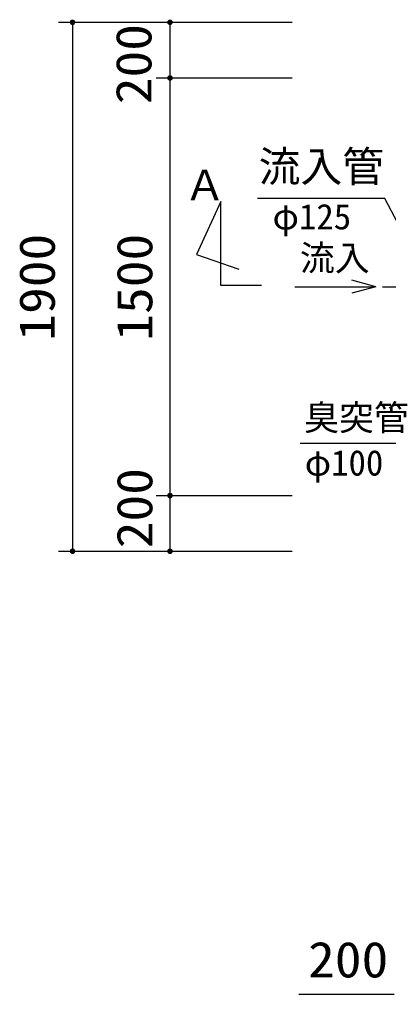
# Model space of a CAD drawing. Units: millimetres, scale not verified. Extents: x -14850 to 14850, y -10500 to 10500.
# Drawn here: x -11609 to -10284, y -1422 to 2080 of the extents above; entities that cross this region are included whole.
import ezdxf
from ezdxf.enums import TextEntityAlignment as Align

# ---------------------------------------------------------------- set-up
doc = ezdxf.new("R2010")
doc.units = ezdxf.units.MM
doc.header["$LTSCALE"] = 50
doc.linetypes.add('CHAIN1', pattern=[8, 5, -1, 1, -1])
for name, color, linetype, lineweight in [('0-0_空気管', 3, 'Continuous', 25), ('0-1_機器', 3, 'Continuous', 25), ('0-4_製作', 5, 'Continuous', 25)]:
    doc.layers.add(name, color=color, linetype=linetype, lineweight=lineweight)
doc.styles.add('ＭＳ ゴシック', font='')
doc.styles.get('ＭＳ ゴシック').set_extended_font_data('MS Gothic')

msp = doc.modelspace()

# ---------------------------------------------------------------- linework, layer by layer
at = {"layer": '0-0_空気管'}
for p, q in [((-10297.33, 1438.01), (-10754.85, 1438.01)), ((-10131.21, 1120.42), (-10297.33, 1438.01)), ((-10191.63, 557.58), (-10601.74, 557.58))]:
    msp.add_line(p, q, dxfattribs=at)
at = {"layer": '0-0_空気管', "color": 4}
for p, q in [((-10329.27, 1120.42), (-10416.21, 1143.72)), ((-10620.98, 1120.42), (-10335.51, 1120.42)), ((-10329.27, 1120.42), (-10416.21, 1097.13))]:
    msp.add_line(p, q, dxfattribs=at)
at = {"layer": '0-0_空気管', "linetype": 'CHAIN1'}
msp.add_line((-10305.32, 1120.42), (-6756.54, 1120.42), dxfattribs=at)
at = {"layer": '0-1_機器'}
msp.add_lwpolyline([(-10740.16, 1124.93), (-10886.53, 1124.93), (-10886.53, 1426.43), (-10973.04, 1236.09), (-10821.64, 1184.19)], dxfattribs=at)
at = {"layer": '0-4_製作', "color": 2}
for p, q in [((-11468.79, 2070.42), (-10630.62, 2070.42)), ((-11418.79, 2070.42), (-11418.79, 170.42)), ((-11068.79, 2070.42), (-11068.79, 1870.42)), ((-11118.79, 1870.42), (-10630.62, 1870.42)), ((-11068.79, 1870.42), (-11068.79, 370.42)), ((-11118.79, 370.42), (-10630.62, 370.42)), ((-11068.79, 370.42), (-11068.79, 170.42)), ((-11468.79, 170.42), (-10630.62, 170.42)), ((-10263.44, -1421.8), (-10606.55, -1421.8))]:
    msp.add_line(p, q, dxfattribs=at)
at = {"layer": '0-4_製作'}
for points in [[(-11427.84, 2074.68), (-11428.79, 2070.42), (-11428.3, 2073.51)], [(-11427.84, 2074.68), (-11418.79, 2070.42), (-11428.79, 2070.42)], [(-11428.3, 2073.51), (-11428.79, 2070.42), (-11428.77, 2071.05)], [(-11418.79, 2070.42), (-11428.72, 2069.17), (-11428.79, 2070.42)], [(-11428.3, 2073.51), (-11428.77, 2071.05), (-11428.62, 2072.3)], [(-11418.79, 2070.42), (-11428.48, 2067.94), (-11428.72, 2069.17)], [(-11418.79, 2070.42), (-11428.09, 2066.74), (-11428.48, 2067.94)], [(-11418.79, 2070.42), (-11427.56, 2065.61), (-11428.09, 2066.74)], [(-11427.24, 2075.78), (-11418.79, 2070.42), (-11427.84, 2074.68)], [(-11418.79, 2070.42), (-11426.88, 2064.55), (-11427.56, 2065.61)], [(-11426.5, 2076.8), (-11418.79, 2070.42), (-11427.24, 2075.78)], [(-11418.79, 2070.42), (-11426.08, 2063.58), (-11426.88, 2064.55)], [(-11425.64, 2077.71), (-11418.79, 2070.42), (-11426.5, 2076.8)], [(-11418.79, 2070.42), (-11425.17, 2062.72), (-11426.08, 2063.58)], [(-11424.67, 2078.51), (-11418.79, 2070.42), (-11425.64, 2077.71)], [(-11418.79, 2070.42), (-11424.15, 2061.98), (-11425.17, 2062.72)], [(-11423.61, 2079.19), (-11418.79, 2070.42), (-11424.67, 2078.51)], [(-11418.79, 2070.42), (-11423.05, 2061.38), (-11424.15, 2061.98)], [(-11422.48, 2079.72), (-11418.79, 2070.42), (-11423.61, 2079.19)], [(-11418.79, 2070.42), (-11421.88, 2060.91), (-11423.05, 2061.38)], [(-11421.28, 2080.11), (-11418.79, 2070.42), (-11422.48, 2079.72)], [(-11418.79, 2070.42), (-11420.67, 2060.6), (-11421.88, 2060.91)], [(-11420.05, 2080.35), (-11418.79, 2070.42), (-11421.28, 2080.11)], [(-11418.79, 2070.42), (-11419.42, 2060.44), (-11420.67, 2060.6)], [(-11418.79, 2080.42), (-11418.79, 2070.42), (-11420.05, 2080.35)], [(-11418.79, 2060.42), (-11419.42, 2060.44), (-11418.79, 2070.42)], [(-11418.17, 2080.4), (-11418.79, 2070.42), (-11418.79, 2080.42)], [(-11416.92, 2080.25), (-11418.79, 2070.42), (-11418.17, 2080.4)], [(-11416.92, 2080.25), (-11408.79, 2070.42), (-11418.79, 2070.42)], [(-11408.79, 2070.42), (-11418.79, 2060.42), (-11418.79, 2070.42)], [(-11408.79, 2070.42), (-11417.54, 2060.5), (-11418.79, 2060.42)], [(-11408.79, 2070.42), (-11416.31, 2060.74), (-11417.54, 2060.5)], [(-11415.7, 2079.93), (-11408.79, 2070.42), (-11416.92, 2080.25)], [(-11408.79, 2070.42), (-11415.11, 2061.13), (-11416.31, 2060.74)], [(-11414.54, 2079.47), (-11408.79, 2070.42), (-11415.7, 2079.93)], [(-11408.79, 2070.42), (-11413.98, 2061.66), (-11415.11, 2061.13)], [(-11413.44, 2078.87), (-11408.79, 2070.42), (-11414.54, 2079.47)], [(-11408.79, 2070.42), (-11412.92, 2062.33), (-11413.98, 2061.66)], [(-11412.42, 2078.13), (-11408.79, 2070.42), (-11413.44, 2078.87)], [(-11408.79, 2070.42), (-11411.95, 2063.13), (-11412.92, 2062.33)], [(-11411.5, 2077.27), (-11408.79, 2070.42), (-11412.42, 2078.13)], [(-11408.79, 2070.42), (-11411.09, 2064.05), (-11411.95, 2063.13)], [(-11410.7, 2076.3), (-11408.79, 2070.42), (-11411.5, 2077.27)], [(-11408.79, 2070.42), (-11410.35, 2065.07), (-11411.09, 2064.05)], [(-11410.03, 2075.24), (-11408.79, 2070.42), (-11410.7, 2076.3)], [(-11408.79, 2070.42), (-11409.75, 2066.17), (-11410.35, 2065.07)], [(-11409.5, 2074.11), (-11408.79, 2070.42), (-11410.03, 2075.24)], [(-11408.79, 2070.42), (-11409.28, 2067.33), (-11409.75, 2066.17)], [(-11409.11, 2072.91), (-11408.79, 2070.42), (-11409.5, 2074.11)], [(-11408.81, 2069.8), (-11409.28, 2067.33), (-11408.79, 2070.42)], [(-11408.81, 2069.8), (-11408.97, 2068.55), (-11409.28, 2067.33)], [(-11408.87, 2071.68), (-11408.79, 2070.42), (-11409.11, 2072.91)], [(-11077.84, 2074.68), (-11078.79, 2070.42), (-11078.3, 2073.51)], [(-11077.84, 2074.68), (-11068.79, 2070.42), (-11078.79, 2070.42)], [(-11078.3, 2073.51), (-11078.79, 2070.42), (-11078.77, 2071.05)], [(-11068.79, 2070.42), (-11078.72, 2069.17), (-11078.79, 2070.42)], [(-11078.3, 2073.51), (-11078.77, 2071.05), (-11078.62, 2072.3)], [(-11068.79, 2070.42), (-11078.48, 2067.94), (-11078.72, 2069.17)], [(-11068.79, 2070.42), (-11078.09, 2066.74), (-11078.48, 2067.94)], [(-11068.79, 2070.42), (-11077.56, 2065.61), (-11078.09, 2066.74)], [(-11077.24, 2075.78), (-11068.79, 2070.42), (-11077.84, 2074.68)], [(-11068.79, 2070.42), (-11076.88, 2064.55), (-11077.56, 2065.61)], [(-11076.5, 2076.8), (-11068.79, 2070.42), (-11077.24, 2075.78)], [(-11068.79, 2070.42), (-11076.08, 2063.58), (-11076.88, 2064.55)], [(-11075.64, 2077.71), (-11068.79, 2070.42), (-11076.5, 2076.8)], [(-11068.79, 2070.42), (-11075.17, 2062.72), (-11076.08, 2063.58)], [(-11074.67, 2078.51), (-11068.79, 2070.42), (-11075.64, 2077.71)], [(-11068.79, 2070.42), (-11074.15, 2061.98), (-11075.17, 2062.72)], [(-11073.61, 2079.19), (-11068.79, 2070.42), (-11074.67, 2078.51)], [(-11068.79, 2070.42), (-11073.05, 2061.38), (-11074.15, 2061.98)], [(-11072.48, 2079.72), (-11068.79, 2070.42), (-11073.61, 2079.19)], [(-11068.79, 2070.42), (-11071.88, 2060.91), (-11073.05, 2061.38)], [(-11071.28, 2080.11), (-11068.79, 2070.42), (-11072.48, 2079.72)], [(-11068.79, 2070.42), (-11070.67, 2060.6), (-11071.88, 2060.91)], [(-11070.05, 2080.35), (-11068.79, 2070.42), (-11071.28, 2080.11)], [(-11068.79, 2070.42), (-11069.42, 2060.44), (-11070.67, 2060.6)], [(-11068.79, 2080.42), (-11068.79, 2070.42), (-11070.05, 2080.35)], [(-11068.79, 2060.42), (-11069.42, 2060.44), (-11068.79, 2070.42)], [(-11068.17, 2080.4), (-11068.79, 2070.42), (-11068.79, 2080.42)], [(-11066.92, 2080.25), (-11068.79, 2070.42), (-11068.17, 2080.4)], [(-11066.92, 2080.25), (-11058.79, 2070.42), (-11068.79, 2070.42)], [(-11058.79, 2070.42), (-11068.79, 2060.42), (-11068.79, 2070.42)], [(-11058.79, 2070.42), (-11067.54, 2060.5), (-11068.79, 2060.42)], [(-11058.79, 2070.42), (-11066.31, 2060.74), (-11067.54, 2060.5)], [(-11065.7, 2079.93), (-11058.79, 2070.42), (-11066.92, 2080.25)], [(-11058.79, 2070.42), (-11065.11, 2061.13), (-11066.31, 2060.74)], [(-11064.54, 2079.47), (-11058.79, 2070.42), (-11065.7, 2079.93)], [(-11058.79, 2070.42), (-11063.98, 2061.66), (-11065.11, 2061.13)], [(-11063.44, 2078.87), (-11058.79, 2070.42), (-11064.54, 2079.47)], [(-11058.79, 2070.42), (-11062.92, 2062.33), (-11063.98, 2061.66)], [(-11062.42, 2078.13), (-11058.79, 2070.42), (-11063.44, 2078.87)], [(-11058.79, 2070.42), (-11061.95, 2063.13), (-11062.92, 2062.33)], [(-11061.5, 2077.27), (-11058.79, 2070.42), (-11062.42, 2078.13)], [(-11058.79, 2070.42), (-11061.09, 2064.05), (-11061.95, 2063.13)], [(-11060.7, 2076.3), (-11058.79, 2070.42), (-11061.5, 2077.27)], [(-11058.79, 2070.42), (-11060.35, 2065.07), (-11061.09, 2064.05)], [(-11060.03, 2075.24), (-11058.79, 2070.42), (-11060.7, 2076.3)], [(-11058.79, 2070.42), (-11059.75, 2066.17), (-11060.35, 2065.07)], [(-11059.5, 2074.11), (-11058.79, 2070.42), (-11060.03, 2075.24)], [(-11058.79, 2070.42), (-11059.28, 2067.33), (-11059.75, 2066.17)], [(-11059.11, 2072.91), (-11058.79, 2070.42), (-11059.5, 2074.11)], [(-11058.81, 2069.8), (-11059.28, 2067.33), (-11058.79, 2070.42)], [(-11058.81, 2069.8), (-11058.97, 2068.55), (-11059.28, 2067.33)], [(-11058.87, 2071.68), (-11058.79, 2070.42), (-11059.11, 2072.91)], [(-11077.84, 1874.68), (-11078.79, 1870.42), (-11078.3, 1873.51)], [(-11077.84, 1874.68), (-11068.79, 1870.42), (-11078.79, 1870.42)], [(-11078.3, 1873.51), (-11078.79, 1870.42), (-11078.77, 1871.05)], [(-11068.79, 1870.42), (-11078.72, 1869.17), (-11078.79, 1870.42)], [(-11078.3, 1873.51), (-11078.77, 1871.05), (-11078.62, 1872.3)], [(-11068.79, 1870.42), (-11078.48, 1867.94), (-11078.72, 1869.17)], [(-11068.79, 1870.42), (-11078.09, 1866.74), (-11078.48, 1867.94)], [(-11068.79, 1870.42), (-11077.56, 1865.61), (-11078.09, 1866.74)], [(-11077.24, 1875.78), (-11068.79, 1870.42), (-11077.84, 1874.68)], [(-11068.79, 1870.42), (-11076.88, 1864.55), (-11077.56, 1865.61)], [(-11076.5, 1876.8), (-11068.79, 1870.42), (-11077.24, 1875.78)], [(-11068.79, 1870.42), (-11076.08, 1863.58), (-11076.88, 1864.55)], [(-11075.64, 1877.71), (-11068.79, 1870.42), (-11076.5, 1876.8)], [(-11068.79, 1870.42), (-11075.17, 1862.72), (-11076.08, 1863.58)], [(-11074.67, 1878.51), (-11068.79, 1870.42), (-11075.64, 1877.71)], [(-11068.79, 1870.42), (-11074.15, 1861.98), (-11075.17, 1862.72)], [(-11073.61, 1879.19), (-11068.79, 1870.42), (-11074.67, 1878.51)], [(-11068.79, 1870.42), (-11073.05, 1861.38), (-11074.15, 1861.98)], [(-11072.48, 1879.72), (-11068.79, 1870.42), (-11073.61, 1879.19)], [(-11068.79, 1870.42), (-11071.88, 1860.91), (-11073.05, 1861.38)], [(-11071.28, 1880.11), (-11068.79, 1870.42), (-11072.48, 1879.72)], [(-11068.79, 1870.42), (-11070.67, 1860.6), (-11071.88, 1860.91)], [(-11070.05, 1880.34), (-11068.79, 1870.42), (-11071.28, 1880.11)], [(-11068.79, 1870.42), (-11069.42, 1860.44), (-11070.67, 1860.6)], [(-11068.79, 1880.42), (-11068.79, 1870.42), (-11070.05, 1880.34)], [(-11068.79, 1860.42), (-11069.42, 1860.44), (-11068.79, 1870.42)], [(-11068.17, 1880.4), (-11068.79, 1870.42), (-11068.79, 1880.42)], [(-11066.92, 1880.25), (-11068.79, 1870.42), (-11068.17, 1880.4)], [(-11066.92, 1880.25), (-11058.79, 1870.42), (-11068.79, 1870.42)], [(-11058.79, 1870.42), (-11068.79, 1860.42), (-11068.79, 1870.42)], [(-11058.79, 1870.42), (-11067.54, 1860.5), (-11068.79, 1860.42)], [(-11058.79, 1870.42), (-11066.31, 1860.74), (-11067.54, 1860.5)], [(-11065.7, 1879.93), (-11058.79, 1870.42), (-11066.92, 1880.25)], [(-11058.79, 1870.42), (-11065.11, 1861.13), (-11066.31, 1860.74)], [(-11064.54, 1879.47), (-11058.79, 1870.42), (-11065.7, 1879.93)], [(-11058.79, 1870.42), (-11063.98, 1861.66), (-11065.11, 1861.13)], [(-11063.44, 1878.87), (-11058.79, 1870.42), (-11064.54, 1879.47)], [(-11058.79, 1870.42), (-11062.92, 1862.33), (-11063.98, 1861.66)], [(-11062.42, 1878.13), (-11058.79, 1870.42), (-11063.44, 1878.87)], [(-11058.79, 1870.42), (-11061.95, 1863.13), (-11062.92, 1862.33)], [(-11061.5, 1877.27), (-11058.79, 1870.42), (-11062.42, 1878.13)], [(-11058.79, 1870.42), (-11061.09, 1864.05), (-11061.95, 1863.13)], [(-11060.7, 1876.3), (-11058.79, 1870.42), (-11061.5, 1877.27)], [(-11058.79, 1870.42), (-11060.35, 1865.07), (-11061.09, 1864.05)], [(-11060.03, 1875.24), (-11058.79, 1870.42), (-11060.7, 1876.3)], [(-11058.79, 1870.42), (-11059.75, 1866.17), (-11060.35, 1865.07)], [(-11059.5, 1874.1), (-11058.79, 1870.42), (-11060.03, 1875.24)], [(-11058.79, 1870.42), (-11059.28, 1867.33), (-11059.75, 1866.17)], [(-11059.11, 1872.91), (-11058.79, 1870.42), (-11059.5, 1874.1)], [(-11058.81, 1869.8), (-11059.28, 1867.33), (-11058.79, 1870.42)], [(-11058.81, 1869.8), (-11058.97, 1868.55), (-11059.28, 1867.33)], [(-11058.87, 1871.68), (-11058.79, 1870.42), (-11059.11, 1872.91)], [(-11078.62, 372.3), (-11078.79, 370.42), (-11078.77, 371.05)], [(-11078.62, 372.3), (-11068.79, 370.42), (-11078.79, 370.42)], [(-11068.79, 370.42), (-11078.72, 369.17), (-11078.79, 370.42)], [(-11068.79, 370.42), (-11078.48, 367.94), (-11078.72, 369.17)], [(-11078.3, 373.51), (-11068.79, 370.42), (-11078.62, 372.3)], [(-11068.79, 370.42), (-11078.09, 366.74), (-11078.48, 367.94)], [(-11077.84, 374.68), (-11068.79, 370.42), (-11078.3, 373.51)], [(-11068.79, 370.42), (-11077.56, 365.61), (-11078.09, 366.74)], [(-11077.24, 375.78), (-11068.79, 370.42), (-11077.84, 374.68)], [(-11068.79, 370.42), (-11076.88, 364.55), (-11077.56, 365.61)], [(-11076.5, 376.8), (-11068.79, 370.42), (-11077.24, 375.78)], [(-11068.79, 370.42), (-11076.08, 363.58), (-11076.88, 364.55)], [(-11075.64, 377.71), (-11068.79, 370.42), (-11076.5, 376.8)], [(-11068.79, 370.42), (-11075.17, 362.72), (-11076.08, 363.58)], [(-11074.67, 378.51), (-11068.79, 370.42), (-11075.64, 377.71)], [(-11068.79, 370.42), (-11074.15, 361.98), (-11075.17, 362.72)], [(-11073.61, 379.19), (-11068.79, 370.42), (-11074.67, 378.51)], [(-11068.79, 370.42), (-11073.05, 361.38), (-11074.15, 361.98)], [(-11072.48, 379.72), (-11068.79, 370.42), (-11073.61, 379.19)], [(-11068.79, 370.42), (-11071.88, 360.91), (-11073.05, 361.38)], [(-11071.28, 380.11), (-11068.79, 370.42), (-11072.48, 379.72)], [(-11068.79, 370.42), (-11070.67, 360.6), (-11071.88, 360.91)], [(-11070.05, 380.35), (-11068.79, 370.42), (-11071.28, 380.11)], [(-11068.79, 370.42), (-11069.42, 360.44), (-11070.67, 360.6)], [(-11068.79, 380.42), (-11068.79, 370.42), (-11070.05, 380.35)], [(-11068.79, 370.42), (-11068.79, 360.42), (-11069.42, 360.44)], [(-11068.17, 380.4), (-11068.79, 370.42), (-11068.79, 380.42)], [(-11068.17, 380.4), (-11058.79, 370.42), (-11068.79, 370.42)], [(-11058.79, 370.42), (-11068.79, 360.42), (-11068.79, 370.42)], [(-11058.79, 370.42), (-11067.54, 360.5), (-11068.79, 360.42)], [(-11066.92, 380.25), (-11058.79, 370.42), (-11068.17, 380.4)], [(-11058.79, 370.42), (-11066.31, 360.74), (-11067.54, 360.5)], [(-11065.7, 379.93), (-11058.79, 370.42), (-11066.92, 380.25)], [(-11058.79, 370.42), (-11065.11, 361.13), (-11066.31, 360.74)], [(-11064.54, 379.47), (-11058.79, 370.42), (-11065.7, 379.93)], [(-11058.79, 370.42), (-11063.98, 361.66), (-11065.11, 361.13)], [(-11063.44, 378.87), (-11058.79, 370.42), (-11064.54, 379.47)], [(-11058.79, 370.42), (-11062.92, 362.33), (-11063.98, 361.66)], [(-11062.42, 378.13), (-11058.79, 370.42), (-11063.44, 378.87)], [(-11058.79, 370.42), (-11061.95, 363.13), (-11062.92, 362.33)], [(-11061.5, 377.27), (-11058.79, 370.42), (-11062.42, 378.13)], [(-11058.79, 370.42), (-11061.09, 364.05), (-11061.95, 363.13)], [(-11060.7, 376.3), (-11058.79, 370.42), (-11061.5, 377.27)], [(-11058.79, 370.42), (-11060.35, 365.07), (-11061.09, 364.05)], [(-11060.03, 375.24), (-11058.79, 370.42), (-11060.7, 376.3)], [(-11058.79, 370.42), (-11059.75, 366.17), (-11060.35, 365.07)], [(-11059.5, 374.11), (-11058.79, 370.42), (-11060.03, 375.24)], [(-11058.79, 370.42), (-11059.28, 367.33), (-11059.75, 366.17)], [(-11059.11, 372.91), (-11058.79, 370.42), (-11059.5, 374.11)], [(-11058.79, 370.42), (-11058.97, 368.55), (-11059.28, 367.33)], [(-11058.87, 371.68), (-11058.79, 370.42), (-11059.11, 372.91)], [(-11058.79, 370.42), (-11058.81, 369.8), (-11058.97, 368.55)], [(-11427.24, 175.78), (-11418.79, 170.42), (-11427.84, 174.68)], [(-11426.5, 176.8), (-11418.79, 170.42), (-11427.24, 175.78)], [(-11425.64, 177.71), (-11418.79, 170.42), (-11426.5, 176.8)], [(-11424.67, 178.51), (-11418.79, 170.42), (-11425.64, 177.71)], [(-11423.61, 179.19), (-11418.79, 170.42), (-11424.67, 178.51)], [(-11422.48, 179.72), (-11418.79, 170.42), (-11423.61, 179.19)], [(-11421.28, 180.11), (-11418.79, 170.42), (-11422.48, 179.72)], [(-11420.05, 180.35), (-11418.79, 170.42), (-11421.28, 180.11)], [(-11418.79, 180.42), (-11418.79, 170.42), (-11420.05, 180.35)], [(-11418.17, 180.4), (-11418.79, 170.42), (-11418.79, 180.42)], [(-11418.17, 180.4), (-11408.79, 170.42), (-11418.79, 170.42)], [(-11416.92, 180.25), (-11408.79, 170.42), (-11418.17, 180.4)], [(-11415.7, 179.93), (-11408.79, 170.42), (-11416.92, 180.25)], [(-11414.54, 179.47), (-11408.79, 170.42), (-11415.7, 179.93)], [(-11413.44, 178.87), (-11408.79, 170.42), (-11414.54, 179.47)], [(-11412.42, 178.13), (-11408.79, 170.42), (-11413.44, 178.87)], [(-11411.5, 177.27), (-11408.79, 170.42), (-11412.42, 178.13)], [(-11410.7, 176.3), (-11408.79, 170.42), (-11411.5, 177.27)], [(-11410.03, 175.24), (-11408.79, 170.42), (-11410.7, 176.3)], [(-11409.5, 174.11), (-11408.79, 170.42), (-11410.03, 175.24)], [(-11077.24, 175.78), (-11068.79, 170.42), (-11077.84, 174.68)], [(-11076.5, 176.8), (-11068.79, 170.42), (-11077.24, 175.78)], [(-11075.64, 177.71), (-11068.79, 170.42), (-11076.5, 176.8)], [(-11074.67, 178.51), (-11068.79, 170.42), (-11075.64, 177.71)], [(-11073.61, 179.19), (-11068.79, 170.42), (-11074.67, 178.51)], [(-11072.48, 179.72), (-11068.79, 170.42), (-11073.61, 179.19)], [(-11071.28, 180.11), (-11068.79, 170.42), (-11072.48, 179.72)], [(-11070.05, 180.35), (-11068.79, 170.42), (-11071.28, 180.11)], [(-11068.79, 180.42), (-11068.79, 170.42), (-11070.05, 180.35)], [(-11068.17, 180.4), (-11068.79, 170.42), (-11068.79, 180.42)], [(-11068.17, 180.4), (-11058.79, 170.42), (-11068.79, 170.42)], [(-11066.92, 180.25), (-11058.79, 170.42), (-11068.17, 180.4)], [(-11065.7, 179.93), (-11058.79, 170.42), (-11066.92, 180.25)], [(-11064.54, 179.47), (-11058.79, 170.42), (-11065.7, 179.93)], [(-11063.44, 178.87), (-11058.79, 170.42), (-11064.54, 179.47)], [(-11062.42, 178.13), (-11058.79, 170.42), (-11063.44, 178.87)], [(-11061.5, 177.27), (-11058.79, 170.42), (-11062.42, 178.13)], [(-11060.7, 176.3), (-11058.79, 170.42), (-11061.5, 177.27)], [(-11060.03, 175.24), (-11058.79, 170.42), (-11060.7, 176.3)], [(-11059.5, 174.11), (-11058.79, 170.42), (-11060.03, 175.24)], [(-11428.77, 171.05), (-11418.79, 170.42), (-11428.79, 170.42)], [(-11418.79, 170.42), (-11428.72, 169.17), (-11428.79, 170.42)], [(-11428.62, 172.3), (-11418.79, 170.42), (-11428.77, 171.05)], [(-11418.79, 170.42), (-11428.48, 167.94), (-11428.72, 169.17)], [(-11428.3, 173.51), (-11418.79, 170.42), (-11428.62, 172.3)], [(-11418.79, 170.42), (-11428.09, 166.74), (-11428.48, 167.94)], [(-11427.84, 174.68), (-11418.79, 170.42), (-11428.3, 173.51)], [(-11418.79, 170.42), (-11427.56, 165.61), (-11428.09, 166.74)], [(-11418.79, 170.42), (-11426.88, 164.55), (-11427.56, 165.61)], [(-11418.79, 170.42), (-11426.08, 163.58), (-11426.88, 164.55)], [(-11418.79, 170.42), (-11425.17, 162.72), (-11426.08, 163.58)], [(-11418.79, 170.42), (-11424.15, 161.98), (-11425.17, 162.72)], [(-11418.79, 170.42), (-11423.05, 161.38), (-11424.15, 161.98)], [(-11418.79, 170.42), (-11421.88, 160.91), (-11423.05, 161.38)], [(-11418.79, 170.42), (-11420.67, 160.6), (-11421.88, 160.91)], [(-11418.79, 170.42), (-11419.42, 160.44), (-11420.67, 160.6)], [(-11418.79, 170.42), (-11418.79, 160.42), (-11419.42, 160.44)], [(-11408.79, 170.42), (-11418.79, 160.42), (-11418.79, 170.42)], [(-11408.79, 170.42), (-11417.54, 160.5), (-11418.79, 160.42)], [(-11408.79, 170.42), (-11416.31, 160.74), (-11417.54, 160.5)], [(-11408.79, 170.42), (-11415.11, 161.13), (-11416.31, 160.74)], [(-11408.79, 170.42), (-11413.98, 161.66), (-11415.11, 161.13)], [(-11408.79, 170.42), (-11412.92, 162.33), (-11413.98, 161.66)], [(-11408.79, 170.42), (-11411.95, 163.13), (-11412.92, 162.33)], [(-11408.79, 170.42), (-11411.09, 164.05), (-11411.95, 163.13)], [(-11408.79, 170.42), (-11410.35, 165.07), (-11411.09, 164.05)], [(-11408.79, 170.42), (-11409.75, 166.17), (-11410.35, 165.07)], [(-11408.79, 170.42), (-11409.28, 167.33), (-11409.75, 166.17)], [(-11409.11, 172.91), (-11408.79, 170.42), (-11409.5, 174.11)], [(-11408.79, 170.42), (-11408.97, 168.55), (-11409.28, 167.33)], [(-11408.87, 171.68), (-11408.79, 170.42), (-11409.11, 172.91)], [(-11408.79, 170.42), (-11408.81, 169.8), (-11408.97, 168.55)], [(-11078.77, 171.05), (-11068.79, 170.42), (-11078.79, 170.42)], [(-11068.79, 170.42), (-11078.72, 169.17), (-11078.79, 170.42)], [(-11078.62, 172.3), (-11068.79, 170.42), (-11078.77, 171.05)], [(-11068.79, 170.42), (-11078.48, 167.94), (-11078.72, 169.17)], [(-11078.3, 173.51), (-11068.79, 170.42), (-11078.62, 172.3)], [(-11068.79, 170.42), (-11078.09, 166.74), (-11078.48, 167.94)], [(-11077.84, 174.68), (-11068.79, 170.42), (-11078.3, 173.51)], [(-11068.79, 170.42), (-11077.56, 165.61), (-11078.09, 166.74)], [(-11068.79, 170.42), (-11076.88, 164.55), (-11077.56, 165.61)], [(-11068.79, 170.42), (-11076.08, 163.58), (-11076.88, 164.55)], [(-11068.79, 170.42), (-11075.17, 162.72), (-11076.08, 163.58)], [(-11068.79, 170.42), (-11074.15, 161.98), (-11075.17, 162.72)], [(-11068.79, 170.42), (-11073.05, 161.38), (-11074.15, 161.98)], [(-11068.79, 170.42), (-11071.88, 160.91), (-11073.05, 161.38)], [(-11068.79, 170.42), (-11070.67, 160.6), (-11071.88, 160.91)], [(-11068.79, 170.42), (-11069.42, 160.44), (-11070.67, 160.6)], [(-11068.79, 170.42), (-11068.79, 160.42), (-11069.42, 160.44)], [(-11058.79, 170.42), (-11068.79, 160.42), (-11068.79, 170.42)], [(-11058.79, 170.42), (-11067.54, 160.5), (-11068.79, 160.42)], [(-11058.79, 170.42), (-11066.31, 160.74), (-11067.54, 160.5)], [(-11058.79, 170.42), (-11065.11, 161.13), (-11066.31, 160.74)], [(-11058.79, 170.42), (-11063.98, 161.66), (-11065.11, 161.13)], [(-11058.79, 170.42), (-11062.92, 162.33), (-11063.98, 161.66)], [(-11058.79, 170.42), (-11061.95, 163.13), (-11062.92, 162.33)], [(-11058.79, 170.42), (-11061.09, 164.05), (-11061.95, 163.13)], [(-11058.79, 170.42), (-11060.35, 165.07), (-11061.09, 164.05)], [(-11058.79, 170.42), (-11059.75, 166.17), (-11060.35, 165.07)], [(-11058.79, 170.42), (-11059.28, 167.33), (-11059.75, 166.17)], [(-11059.11, 172.91), (-11058.79, 170.42), (-11059.5, 174.11)], [(-11058.79, 170.42), (-11058.97, 168.55), (-11059.28, 167.33)], [(-11058.87, 171.68), (-11058.79, 170.42), (-11059.11, 172.91)], [(-11058.79, 170.42), (-11058.81, 169.8), (-11058.97, 168.55)]]:
    msp.add_solid(points, dxfattribs=at)

# ---------------------------------------------------------------- texts
at = {"layer": '0-0_空気管', "color": 4, "style": 'ＭＳ ゴシック'}
for s, height, p in [('流入管', 110, (-10750.46, 1464.4)), ('φ125', 91.79, (-10700.57, 1298.91)), ('流入', 91.79, (-10602.31, 1150.46)), ('臭突管', 91.79, (-10586.91, 577.03)), ('φ100', 91.79, (-10585.08, 414.58))]:
    msp.add_text(s, height=height, dxfattribs=at).set_placement(p, align=Align.BOTTOM_LEFT)
at = {"layer": '0-1_機器', "color": 4, "style": 'ＭＳ ゴシック'}
msp.add_text('Ａ', height=110, dxfattribs=at).set_placement((-11018.69, 1398.08), align=Align.BOTTOM_LEFT)
at = {"layer": '0-4_製作', "color": 4, "style": 'ＭＳ ゴシック', "width": 1.1}
for s, p in [('200', (-11096.81, 1776.07)), ('1900', (-11443.79, 926.67)), ('1500', (-11093.79, 926.67)), ('200', (-11093.72, 181.01))]:
    msp.add_text(s, height=128.4, rotation=90, dxfattribs=at).set_placement(p, align=Align.BOTTOM_LEFT)
msp.add_text('200', height=128.4, dxfattribs=at).set_placement((-10573.11, -1399.06), align=Align.BOTTOM_LEFT)

doc.saveas('drawing.dxf')
